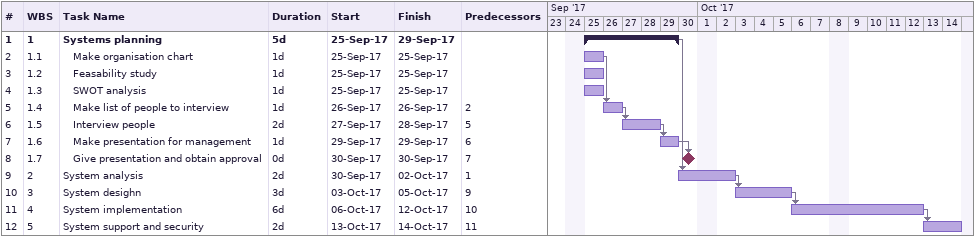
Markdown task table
| ID | WBS | Task | Duration | Start | Finish | Predecessors |
|---|---|---|---|---|---|---|
| 1 | 1 | **Systems planning** | 5d | 2017-09-25 | 2017-09-29 |  |
| 2 | 1.1 | Make organisation chart | 1d | 2017-09-25 | 2017-09-25 |  |
| 3 | 1.2 | Feasability study | 1d | 2017-09-25 | 2017-09-25 |  |
| 4 | 1.3 | SWOT analysis | 1d | 2017-09-25 | 2017-09-25 |  |
| 5 | 1.4 | Make list of people to interview | 1d | 2017-09-26 | 2017-09-26 | 2 |
| 6 | 1.5 | Interview people | 2d | 2017-09-27 | 2017-09-28 | 5 |
| 7 | 1.6 | Make presentation for management | 1d | 2017-09-29 | 2017-09-29 | 6 |
| 8 | 1.7 | Give presentation and obtain approval | 0d | 2017-09-30 | 2017-09-30 | 7 |
| 9 | 2 | System analysis | 2d | 2017-09-30 | 2017-10-02 | 1 |
| 10 | 3 | System desighn | 3d | 2017-10-03 | 2017-10-05 | 9 |
| 11 | 4 | System implementation | 6d | 2017-10-06 | 2017-10-12 | 10 |
| 12 | 5 | System support and security | 2d | 2017-10-13 | 2017-10-14 | 11 |
